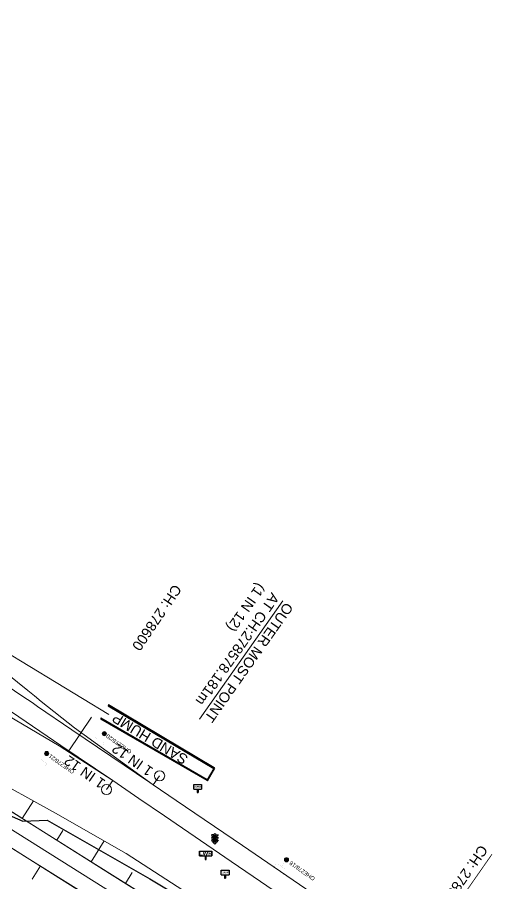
# Model space of a CAD drawing. Header units: metres. Extents: x 644418 to 1306172, y 3366650 to 6747308.
# Drawn here: x 662083.3 to 662200.8, y 3367184.6 to 3367398 of the extents above; entities that cross this region are included whole.
import ezdxf
from ezdxf.enums import TextEntityAlignment as Align

# ---------------------------------------------------------------- set-up
doc = ezdxf.new("R2010")
doc.units = ezdxf.units.M
doc.header["$MEASUREMENT"] = 0
doc.linetypes.add('PHANTOM2', pattern=[1.25, 0.625, -0.125, 0.125, -0.125, 0.125, -0.125])
for name, color, linetype in [('CURVE_DETAILS', 251, 'Continuous'), ('LWR', 251, 'Continuous'), ('MATCH LINE', 7, 'Continuous'), ('PROPOSED DFCC FORMATION LINE', 187, 'Continuous'), ('SIGNAL_POST', 8, 'Continuous'), ('TOPO_TEXT', 251, 'Continuous'), ('WATER_LOGGED_AREA', 5, 'Continuous'), ('WING_WALL', 7, 'Continuous')]:
    doc.layers.add(name, color=color, linetype=linetype)
for name, color, linetype, lineweight in [('Existing Chainage', 7, 'Continuous', 0), ('Existing IR Track', 143, 'Continuous', 0), ('OHE MAST', 8, 'Continuous', 0), ('OHE MAST TEXT', 8, 'Continuous', 0), ('PROPOSED DFCC TOE LINE', 239, 'Continuous', 0), ('PROPOSED DFCC TOE SLOPES', 239, 'Continuous', 0), ('PROPOSED DFCC TRACK', 1, 'Continuous', 0), ("SHAMBU STN. SRJ's", 251, 'Continuous', 0)]:
    doc.layers.add(name, color=color, linetype=linetype, lineweight=lineweight)
doc.styles.add('NB', font='swissbo.ttf', dxfattribs={"height": 1.5})
doc.styles.get("Standard").update_dxf_attribs({"font": 'arial.ttf'})
doc.styles.add('Style-Arial', font='arial.ttf')

# ---------------------------------------------------------------- blocks, each defined once
blk = doc.blocks.new('LWR')
for p, q in [((-1.52, 2.09), (1.54, 2.09)), ((-1.52, 0.92), (-1.52, 2.09)), ((-1.52, 0.92), (1.54, 0.92)), ((1.54, 2.09), (1.54, 0.92))]:
    blk.add_line(p, q)
blk.add_lwpolyline([(-0.13, 0.92), (-0.13, 0), (0.13, 0), (0.13, 0.92)])
at = {"style": 'NB', "width": 1.025371}
blk.add_text('LWR', height=0.988, dxfattribs=at).set_placement((0, 1.5), align=Align.MIDDLE)
blk = doc.blocks.new('SIG')
for color, points in [(1, [(-0.22, 0.42, 0.180295), (-0.01, 0.33, -0.00255), (0.01, 0.33, -0.00255), (0.02, 0.33, 0.180295), (0.23, 0.42, -0.002654), (0.25, 0.44, 0.184495), (0.33, 0.65, 1.000001), (-0.32, 0.65, 0.184495), (-0.24, 0.44, -0.002654)]), (2, [(0.23, -0.23, -0.002654), (0.25, -0.21, 0.184495), (0.33, 0.01, 1.000001), (-0.32, 0.01, 0.184495), (-0.24, -0.21, -0.002654), (-0.22, -0.23, 0.180295), (-0.01, -0.32, -0.00255), (0.01, -0.32, -0.00255), (0.02, -0.32, 0.180295)]), (3, [(0.23, -0.88, -0.002654), (0.25, -0.86, 0.184495), (0.33, -0.64, 1.000001), (-0.32, -0.64, 0.184495), (-0.24, -0.86, -0.002654), (-0.22, -0.88, 0.395599)])]:
    blk.add_hatch(color=color).paths.add_polyline_path(points)
for p, q in [((-0.31, 0.98), (-0.32, -0.9)), ((0.33, -0.9), (0.32, 0.98))]:
    blk.add_line(p, q)
for points in [[(-0.31, 0.98), (-0.81, 0.98, 0.198758), (-0.42, 0.41, 0.003814), (-0.31, 0.39, 0.003814)], [(-0.31, 0.33), (-0.81, 0.33, 0.198758), (-0.42, -0.23, 0.003727), (-0.32, -0.26, 0.003727)], [(0.32, 0.98), (0.82, 0.98, -0.198758), (0.44, 0.41, -0.003814), (0.32, 0.39, -0.003814)], [(0.32, 0.33), (0.82, 0.33, -0.198758), (0.44, -0.23, -0.003727), (0.33, -0.26, -0.003727)], [(-0.32, -0.32), (-0.81, -0.32, 0.198758), (-0.42, -0.88, 0.003639), (-0.32, -0.9)], [(0.33, -0.32), (0.82, -0.32, -0.198758), (0.44, -0.88, -0.003639), (0.33, -0.9)]]:
    blk.add_lwpolyline(points, format="xyb")
for centre, radius, start, end in [((0.01, 0.91), 0.324, 12.4049, 167.5951), ((0.01, 0.81), 0.357, 27.7578, 152.2422), ((0.01, -0.9), 0.324, 181.4572, 358.5428)]:
    blk.add_arc(centre, radius, start, end)
blk = doc.blocks.new('CURVE')
for p, q in [((-0.98, 0.82), (-0.98, 1.98)), ((-0.98, 1.98), (0.98, 1.98)), ((-0.98, 0.82), (0.98, 0.82)), ((-0.13, 0.82), (-0.13, 0)), ((-0.13, 0), (0.13, 0)), ((0.13, 0.82), (0.13, 0)), ((0.98, 1.98), (0.98, 0.82))]:
    blk.add_line(p, q)
at = {"style": 'NB', "width": 1.025371}
blk.add_text('CURVE', height=0.4, dxfattribs=at).set_placement((0, 1.4), align=Align.MIDDLE)
blk = doc.blocks.new('OHE MAST')
h = blk.add_hatch(color=256)
edge = h.paths.add_edge_path()
edge.add_arc((0, 0), 0.514, 0, 360)
at = {"const_width": 0.01, "flags": 128}
for points in [[(1.5, 3.5), (1.5, 2), (-1.5, 2), (-1.5, 3.5)], [(0, 2), (0, 0)]]:
    blk.add_lwpolyline(points, dxfattribs=at)
blk.add_circle((0, 0), 0.514)

msp = doc.modelspace()

# ---------------------------------------------------------------- linework, layer by layer
at = {"layer": 'Existing Chainage', "color": 0, "linetype": 'Continuous', "lineweight": 13, "flags": 128}
msp.add_lwpolyline([(662101.6248, 3367225.6181), (662096.0291, 3367217.3303)], dxfattribs=at)
at = {"layer": 'Existing IR Track', "flags": 128}
for points in [[(661816.4792, 3367403.8641), (661836.7747, 3367389.5578), (661847.8424, 3367381.7754), (661860.7394, 3367372.7075), (661878.8527, 3367359.9837), (661897.8567, 3367346.6346), (661913.2524, 3367335.8647), (661929.1021, 3367324.7772), (661947.1413, 3367312.3966), (661965.5421, 3367299.7704), (661981.6533, 3367288.8364), (661998.0285, 3367277.7232), (662016.9471, 3367265.0079), (662034.9616, 3367252.9006), (662048.5257, 3367244.7804), (662061.9558, 3367236.7478), (662073.6693, 3367230.2238), (662075.7788, 3367229.0217), (662077.2683, 3367228.1588), (662093.6078, 3367218.5597), (662106.8536, 3367210.0218)], [(661842.6539, 3367402.9548), (661856.1072, 3367393.5113), (661868.0062, 3367385.1589), (661887.134, 3367371.7381), (661904.2397, 3367359.7361), (661921.5608, 3367347.6517), (661938.5284, 3367335.817), (661955.5127, 3367324.2425), (661972.7274, 3367312.5113), (661990.0895, 3367300.7625), (662007.142, 3367289.2233), (662025.3596, 3367276.8939), (662044.2741, 3367264.094), (662056.7323, 3367256.2476), (662064.0386, 3367251.6459), (662065.0651, 3367251.0062), (662066.8492, 3367249.938), (662105.844, 3367226.2744)], [(661902.0919, 3367355.248), (661918.7271, 3367343.6283), (661935.1658, 3367332.1461), (661952.6883, 3367320.2307), (661969.9386, 3367308.5006), (661987.2527, 3367296.737), (662004.338, 3367285.1291), (662022.4944, 3367272.8262), (662041.2698, 3367260.104), (662053.5649, 3367251.7939), (662064.5856, 3367244.3453), (662084.7288, 3367230.7027), (662086.9568, 3367229.2172), (662088.3201, 3367228.2939), (662096.7928, 3367222.5096), (662115.9964, 3367209.5214), (662116.7842, 3367208.9886), (662122.4397, 3367205.1199), (662138.7479, 3367194.0279), (662154.3921, 3367183.3875), (662163.3781, 3367177.2445), (662170.8941, 3367172.1063), (662187.6697, 3367160.4205), (662203.3775, 3367149.4776)], [(661899.7773, 3367351.3164), (661916.0846, 3367339.8793), (661932.4864, 3367328.378), (661949.9934, 3367316.4071), (661967.5857, 3367304.3777), (661984.5415, 3367292.8859), (662001.5086, 3367281.3869), (662019.8094, 3367269.0133), (662038.4632, 3367256.4002), (662050.8673, 3367247.968), (662063.3735, 3367239.4664), (662074.3396, 3367232.0433), (662076.6887, 3367230.4986), (662078.4458, 3367229.2835), (662094.0469, 3367218.6677), (662106.8447, 3367210.0279), (662113.2712, 3367205.6549), (662119.6085, 3367201.3426), (662135.9957, 3367190.1234), (662151.9975, 3367179.1679), (662160.566, 3367173.2611), (662168.6598, 3367167.6813), (662184.842, 3367156.4035), (662200.8799, 3367145.2256)], [(662044.2741, 3367264.094), (662063.269, 3367250.2879), (662065.888, 3367248.2709), (662085.909, 3367232.2202), (662087.5804, 3367230.8686), (662089.2359, 3367229.507), (662097.412, 3367223.0578), (662116.802, 3367208.9764)]]:
    msp.add_lwpolyline(points, dxfattribs=at)
at = {"layer": 'MATCH LINE', "linetype": 'PHANTOM2', "ltscale": 15, "const_width": 0.2}
msp.add_lwpolyline([(662200.1826, 3367191.8867), (662128.8818, 3367089.585)], dxfattribs=at)
at = {"layer": 'PROPOSED DFCC FORMATION LINE', "lineweight": 0, "flags": 128}
for points in [[(662123.6494, 3367176.085), (662106.7188, 3367186.7319), (662089.7882, 3367197.3787), (662072.8576, 3367208.0256)], [(662123.676, 3367176.1274), (662106.7454, 3367186.7742), (662089.8148, 3367197.4211), (662072.8843, 3367208.0679)], [(662102.6996, 3367180.3406), (662085.769, 3367190.9874), (662068.8385, 3367201.6343)], [(662102.7262, 3367180.3829), (662085.7957, 3367191.0298), (662068.8651, 3367201.6766)]]:
    msp.add_lwpolyline(points, dxfattribs=at)
at = {"layer": 'PROPOSED DFCC TOE LINE', "lineweight": 0, "flags": 128}
msp.add_lwpolyline([(662075.1656, 3367211.6957), (662092.7143, 3367202.0318), (662110.0929, 3367192.0974), (662126.8858, 3367181.2316)], dxfattribs=at)
at = {"layer": 'PROPOSED DFCC TOE SLOPES', "linetype": 'Continuous', "lineweight": 0, "flags": 128}
for points in [[(662084.559, 3367200.6671), (662087.2942, 3367205.0166)], [(662093.0243, 3367195.3437), (662094.5302, 3367197.7383)], [(662101.4896, 3367190.0203), (662104.7253, 3367195.1657)], [(662089.0317, 3367188.9947), (662086.9936, 3367185.7537)], [(662109.9549, 3367184.6969), (662111.6288, 3367187.3587)]]:
    msp.add_lwpolyline(points, dxfattribs=at)
at = {"layer": 'PROPOSED DFCC TRACK', "color": 12, "flags": 128}
msp.add_lwpolyline([(662286.883, 3367069.0054), (662059.4949, 3367211.9989), (662055.2623, 3367214.6608), (662051.0302, 3367217.3233), (662046.7991, 3367219.9874), (662042.5694, 3367222.6538), (662038.3416, 3367225.3232), (662034.1162, 3367227.9963), (662029.8936, 3367230.674), (662025.6744, 3367233.357, -0.01030322), (661905.6426, 3367313.3231), (661901.5414, 3367316.1833), (661897.4438, 3367319.0485), (661893.3493, 3367321.9182), (661889.2573, 3367324.7915), (661885.1674, 3367327.6677), (661881.0791, 3367330.5461), (661876.9918, 3367333.426), (661872.9049, 3367336.3066), (661560.6168, 3367556.4376)], format="xyb", dxfattribs=at)
at = {"layer": "SHAMBU STN. SRJ's", "color": 7}
for p, q in [((662106.8536, 3367210.0219), (662105.298, 3367207.8114)), ((662116.8021, 3367208.9765), (662118.375, 3367211.2116))]:
    msp.add_line(p, q, dxfattribs=at)
at = {"layer": "SHAMBU STN. SRJ's", "lineweight": 13, "flags": 128}
msp.add_lwpolyline([(662128.1742, 3367225.1713), (662148.6878, 3367254.2955)], dxfattribs=at)
at = {"layer": "SHAMBU STN. SRJ's", "color": 7}
for centre in [(662118.375, 3367211.2116), (662105.298, 3367207.8114)]:
    msp.add_circle(centre, 1.2487, dxfattribs=at)
at = {"layer": 'WATER_LOGGED_AREA', "linetype": 'Continuous'}
msp.add_polyline3d([(661859.065, 3367343.421, 267.134), (661863.76, 3367349.206, 267.739), (661954.452, 3367288.272, 267.552), (662028.521, 3367242.398, 267.351), (662041.254, 3367231.323, 267.22), (662067.041, 3367214.178, 266.442), (662074.254, 3367204.517, 266.696), (662084.693, 3367200.013, 266.923), (662090.691, 3367200.3, 266.73), (662115.936, 3367185.82, 266.394), (662189.687, 3367141.663, 266.949), (662197.26, 3367127.913, 264.986), (662194.687, 3367122.195, 266.451), (662186.829, 3367115.15, 265.569), (662166.971, 3367130.021, 265.223), (662141.917, 3367141.157, 266.458), (662051.885, 3367202.857, 267.369), (662039.739, 3367220.627, 267.282), (662020.696, 3367236.094, 267.394), (661949.407, 3367281.286, 267.494)], close=True, dxfattribs=at)
at = {"layer": 'WING_WALL', "linetype": 'Continuous'}
msp.add_polyline3d([(662103.794, 3367225.208, 270.459), (662129.991, 3367210.1, 270.518), (662130.166, 3367209.986, 270.569), (662131.968, 3367213.068, 270.411), (662131.755, 3367213.165, 270.441), (662105.76, 3367228.646, 270.455), (662105.671, 3367228.46, 270.449), (662131.7, 3367213.002, 270.412), (662130.049, 3367210.244, 270.518), (662103.873, 3367225.396, 270.462)], close=True, dxfattribs=at)

# ---------------------------------------------------------------- block references
at = {"layer": 'CURVE_DETAILS'}
for p in [(662127.735, 3367207.073, 268.817), (662134.489, 3367185.962, 268.697)]:
    msp.add_blockref('CURVE', p, dxfattribs=at)
at = {"layer": 'LWR', "linetype": 'Continuous'}
msp.add_blockref('LWR', (662129.716, 3367190.582, 268.598), dxfattribs=at)
at = {"layer": 'OHE MAST', "color": 2, "rotation": 143.3908318566117}
for p in [(662104.761, 3367221.595), (662090.576, 3367216.689), (662149.602, 3367190.53)]:
    msp.add_blockref('OHE MAST', p, dxfattribs=at)
at = {"layer": 'SIGNAL_POST', "linetype": 'Continuous'}
msp.add_blockref('SIG', (662131.966, 3367195.709, 270.081), dxfattribs=at)

# ---------------------------------------------------------------- texts
at = {"layer": 'Existing Chainage', "color": 0, "linetype": 'Continuous', "lineweight": 0, "char_height": 2.5, "attachment_point": 6, "line_spacing_factor": 0.6, "style": 'Style-Arial'}
for s, insert, rotation in [('CH: 278600', (662112.4709, 3367242.4269), 235.973722), ('CH: 278500', (662187.6293, 3367178.3923), 235.124794)]:
    msp.add_mtext(s, dxfattribs=dict(at, insert=insert, rotation=rotation))
at = {"layer": 'OHE MAST TEXT'}
for s, p in [('OHE278/20', (662108.3072, 3367219.046)), ('OHE278/21', (662094.2062, 3367214.1078)), ('OHE278/18', (662153.4527, 3367187.7917))]:
    msp.add_text(s, height=1, rotation=145, dxfattribs=at).set_placement(p, align=Align.MIDDLE_CENTER)
at = {"layer": "SHAMBU STN. SRJ's", "color": 7}
for p in [(662116.9856, 3367212.9401), (662105.2408, 3367209.9297)]:
    msp.add_text('1 IN 12', height=2.5, rotation=145, dxfattribs=at).set_placement(p)
at = {"layer": "SHAMBU STN. SRJ's", "lineweight": 13, "insert": (662146.6734, 3367255.9991), "char_height": 2.5, "width": 34.880048, "attachment_point": 4, "rotation": 234.863671, "line_spacing_factor": 0.648, "style": 'Style-Arial'}
msp.add_mtext('\\A1;\\pxsm1;OUTER MOST POINT\\PAT {\\A0;CH:278578.181m \\P(1 IN 12)}', dxfattribs=at)
at = {"layer": 'TOPO_TEXT'}
msp.add_text('SAND HUMP', height=2.5, rotation=148.658359, dxfattribs=at).set_placement((662125.5937, 3367215.9614))

doc.saveas('drawing.dxf')
